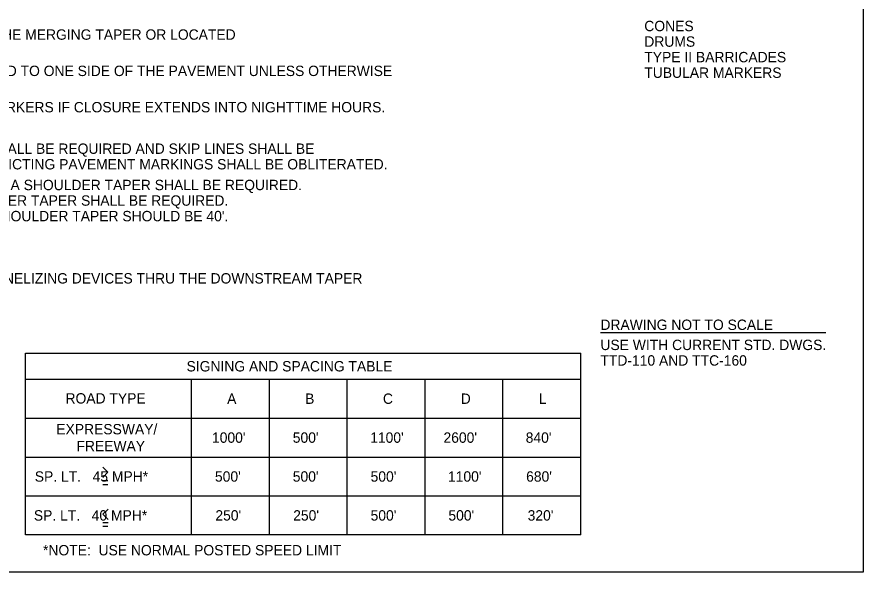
# Model space of a CAD drawing. Extents: x 1002 to 1035.5, y 1000.5 to 1021.5.
# Drawn here: x 1019.19 to 1035.5, y 1000.5 to 1011.2 of the extents above; entities that cross this region are included whole.
import ezdxf

# ---------------------------------------------------------------- set-up
doc = ezdxf.new("R2010")
doc.units = 0
doc.layers.add('Level 1', color=7, linetype='Continuous')
doc.layers.add('Level 10', color=7, linetype='Continuous')

msp = doc.modelspace()

# ---------------------------------------------------------------- linework, layer by layer
at = {"layer": 'Level 1'}
for p, q in [((1030.437, 1005.118), (1034.779, 1005.118)), ((1019.358, 1004.718), (1030.058, 1004.718)), ((1019.358, 1001.218), (1019.358, 1004.718)), ((1030.058, 1001.218), (1030.058, 1004.718)), ((1019.358, 1004.218), (1030.058, 1004.218)), ((1022.558, 1001.218), (1022.558, 1004.218)), ((1024.058, 1001.218), (1024.058, 1004.218)), ((1025.558, 1001.218), (1025.558, 1004.218)), ((1027.058, 1001.218), (1027.058, 1004.218)), ((1028.558, 1001.218), (1028.558, 1004.218)), ((1019.358, 1003.468), (1030.058, 1003.468)), ((1019.358, 1002.718), (1030.058, 1002.718)), ((1020.945, 1002.424), (1020.844, 1002.522)), ((1020.843, 1002.323), (1020.945, 1002.424)), ((1020.845, 1002.264), (1020.944, 1002.264)), ((1020.847, 1002.191), (1020.944, 1002.191)), ((1019.358, 1001.968), (1030.058, 1001.968)), ((1020.847, 1001.615), (1020.947, 1001.713)), ((1020.948, 1001.514), (1020.847, 1001.615)), ((1020.845, 1001.459), (1020.946, 1001.459)), ((1020.843, 1001.385), (1020.943, 1001.385))]:
    msp.add_line(p, q, dxfattribs=at)
msp.add_lwpolyline([(1030.058, 1001.218), (1019.358, 1001.218)], dxfattribs=at)
at = {"layer": 'Level 10'}
for p, q in [((1035.5, 1021.5), (1035.5, 1000.5)), ((1035.5, 1000.5), (1007, 1000.5))]:
    msp.add_line(p, q, dxfattribs=at)

# ---------------------------------------------------------------- texts
at = {"layer": 'Level 1'}
for s, p in [('CONES', (1031.283, 1010.928)), ('AN ARROW PANEL SHALL BE LOCATED ON THE  SHOULDER AT THE BEGINNING OF THE MERGING TAPER OR LOCATED', (1007.788, 1010.763)), ('DRUMS', (1031.283, 1010.628)), ('TYPE II BARRICADES', (1031.283, 1010.328)), ('ALL VEHICLES, EQUIPMENT, WORKERS, AND THEIR ACTIVITIES SHALL BE RESTRICTED TO ONE SIDE OF THE PAVEMENT UNLESS OTHERWISE ', (1007.788, 1010.063)), ('TUBULAR MARKERS', (1031.283, 1010.028)), ('DRUMS OR TYPE II BARRICADES SHALL BE USED IN LIEU OF CONES OR TUBULAR MARKERS IF CLOSURE EXTENDS INTO NIGHTTIME HOURS.', (1007.788, 1009.363)), ('IF DURATION OF LANE CLOSURE EXCEEDS THREE DAYS, TEMPORARY EDGE LINE SHALL BE REQUIRED AND SKIP LINES SHALL BE', (1007.788, 1008.563)), ('OBLITERATED BY APPROVED METHOD THRU LENGTH OF TAPER.  ANY OTHER CONFLICTING PAVEMENT MARKINGS SHALL BE OBLITERATED.', (1007.788, 1008.263)), ('IF AN ARROW PANEL IS INSTALLED ON THE SHOULDER OR WITHIN THE CLEAR ZONE, A SHOULDER TAPER SHALL BE REQUIRED.', (1007.788, 1007.863)), ("WHEN PAVED SHOULDERS HAVING A WIDTH OF 8' OR MORE ARE CLOSED, A SHOULDER TAPER SHALL BE REQUIRED.", (1007.788, 1007.563)), ("TAPER LENGTH SHALL BE 0.33 L.  SPACING OF CHANNELIZING DEVICES THRU THE SHOULDER TAPER SHOULD BE 40'.", (1007.788, 1007.263)), ("DOWNSTREAM TAPER SHALL HAVE A MAXIMUM LENGTH OF 100'.  SPACING OF CHANNELIZING DEVICES THRU THE DOWNSTREAM TAPER", (1007.788, 1006.063)), ('DRAWING NOT TO SCALE', (1030.437, 1005.168)), ('USE WITH CURRENT STD. DWGS.', (1030.437, 1004.78)), ('SIGNING AND SPACING TABLE', (1022.46, 1004.368)), ('TTD-110 AND TTC-160', (1030.437, 1004.48)), ('ROAD TYPE', (1020.126, 1003.749)), ('A', (1023.242, 1003.743)), ('B', (1024.745, 1003.743)), ('C', (1026.245, 1003.743)), ('D', (1027.745, 1003.743)), ('L', (1029.251, 1003.743)), ('EXPRESSWAY/', (1019.949, 1003.155)), ("1000'", (1022.95, 1002.993)), ("500'", (1024.507, 1002.993)), ("1100'", (1025.999, 1002.993)), ("2600'", (1027.412, 1002.993)), ("840'", (1028.997, 1002.993)), ('FREEWAY', (1020.337, 1002.83)), ('SP. LT.   45 MPH*', (1019.534, 1002.243)), ("500'", (1023.007, 1002.243)), ("500'", (1024.507, 1002.243)), ("500'", (1026.007, 1002.243)), ("1100'", (1027.499, 1002.243)), ("680'", (1029.005, 1002.243)), ('SP. LT.   40 MPH*', (1019.516, 1001.493)), ("250'", (1023.015, 1001.493)), ("250'", (1024.515, 1001.493)), ("500'", (1026.007, 1001.493)), ("500'", (1027.507, 1001.493)), ("320'", (1029.034, 1001.493)), ('*NOTE:  USE NORMAL POSTED SPEED LIMIT', (1019.693, 1000.822))]:
    msp.add_text(s, height=0.2, dxfattribs=at).set_placement(p)

doc.saveas('drawing.dxf')
